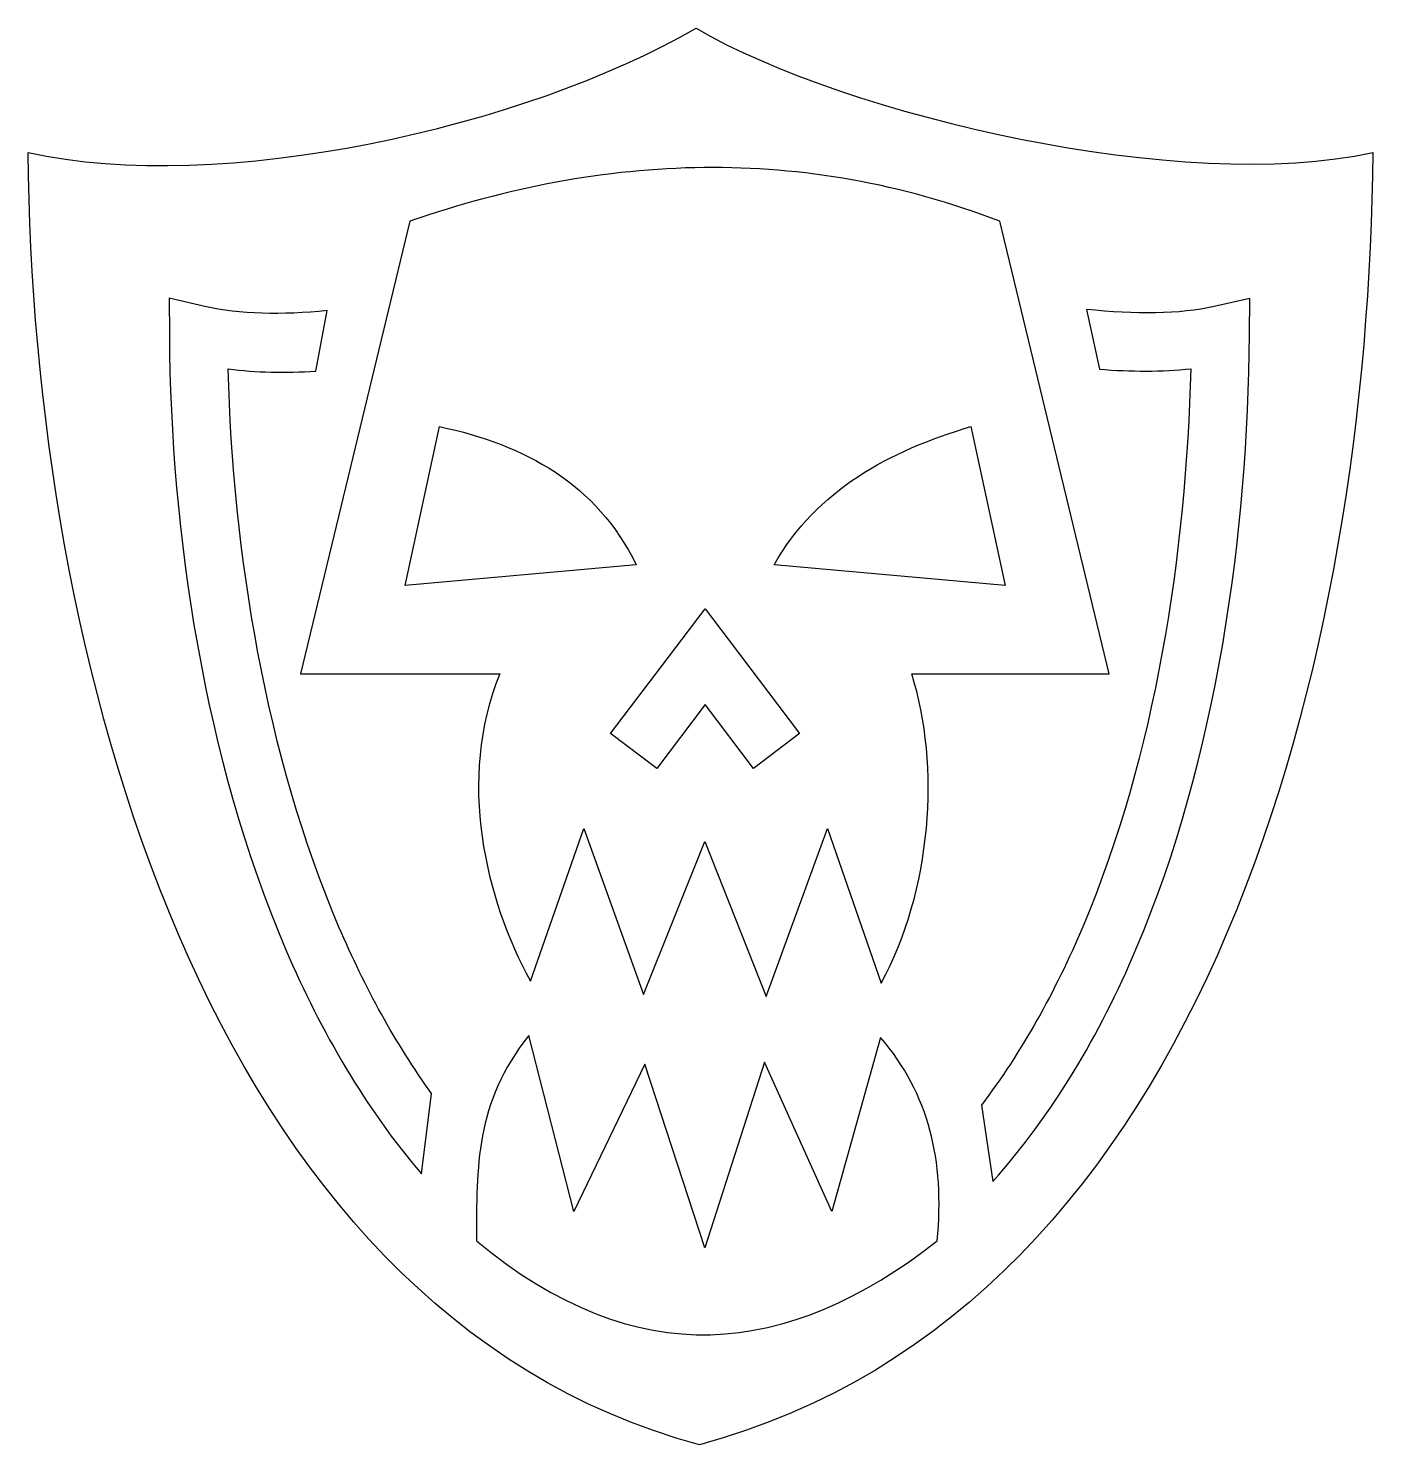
# Model space of a CAD drawing. Header units: centimetres. Extents: x -9.1 to 9.2, y -9.6 to 9.7.
import ezdxf

# ---------------------------------------------------------------- set-up
doc = ezdxf.new("R2010")
doc.units = ezdxf.units.CM
doc.header["$MEASUREMENT"] = 0
doc.layers.add('Layer 1', color=7, linetype='Continuous')

msp = doc.modelspace()

# ---------------------------------------------------------------- linework, layer by layer
at = {"layer": 'Layer 1'}
for points, knots in [([(-0.02235, 9.6525), (-2.36942, 8.29752), (-6.50289, 7.38007), (-9.11882, 7.96186), (-9.11882, 7.96186), (-9.06965, 1.21393), (-6.76205, -7.81453), (0.02374, -9.63272), (0.02374, -9.63272), (7.01198, -7.76025), (9.14298, 1.20888), (9.19654, 7.96186), (9.19654, 7.96186), (6.61282, 7.39428), (2.05405, 8.45371), (-0.02239, 9.6525), (-0.02239, 9.6525), (-0.02239, 9.6525), (-0.02235, 9.6525), (-0.02235, 9.6525)], [0, 0, 0, 0, 0.16666667, 0.16666667, 0.16666667, 0.16666667, 0.33333333, 0.33333333, 0.33333333, 0.33333333, 0.5, 0.5, 0.5, 0.5, 0.66666667, 0.66666667, 0.66666667, 0.66666667, 1, 1, 1, 1]), ([(0.0856, 7.75629), (1.42932, 7.77063), (2.77663, 7.54187), (4.11665, 7.02493), (4.11665, 7.02493), (4.11665, 7.02493), (5.60434, 0.86314), (5.60434, 0.86314), (5.60434, 0.86314), (5.60434, 0.86314), (2.91613, 0.86314), (2.91613, 0.86314), (2.91613, 0.86314), (3.31445, -0.38992), (3.18887, -2.09402), (2.49846, -3.34712), (2.49846, -3.34712), (2.49846, -3.34712), (1.7671, -1.24269), (1.7671, -1.24269), (1.7671, -1.24269), (1.7671, -1.24269), (0.93167, -3.52891), (0.93167, -3.52891), (0.93167, -3.52891), (0.93167, -3.52891), (0.0962, -1.42051), (0.0962, -1.42051), (0.0962, -1.42051), (0.0962, -1.42051), (-0.73788, -3.50255), (-0.73788, -3.50255), (-0.73788, -3.50255), (-0.73788, -3.50255), (-1.54835, -1.24264), (-1.54835, -1.24264), (-1.54835, -1.24264), (-1.54835, -1.24264), (-2.27828, -3.32068), (-2.27828, -3.32068), (-2.27828, -3.32068), (-2.8909, -2.20508), (-3.28365, -0.57883), (-2.69604, 0.86323), (-2.69604, 0.86323), (-2.69604, 0.86323), (-5.41196, 0.86322), (-5.41196, 0.86322), (-5.41196, 0.86322), (-5.41196, 0.86322), (-3.92289, 7.02489), (-3.92289, 7.02489), (-3.92289, 7.02489), (-2.59742, 7.48435), (-1.25804, 7.74187), (0.0856, 7.75625), (0.0856, 7.75625), (0.0856, 7.75625), (0.0856, 7.75629), (0.0856, 7.75629)], [0, 0, 0, 0, 0.0625, 0.0625, 0.0625, 0.0625, 0.125, 0.125, 0.125, 0.125, 0.1875, 0.1875, 0.1875, 0.1875, 0.25, 0.25, 0.25, 0.25, 0.3125, 0.3125, 0.3125, 0.3125, 0.375, 0.375, 0.375, 0.375, 0.4375, 0.4375, 0.4375, 0.4375, 0.5, 0.5, 0.5, 0.5, 0.5625, 0.5625, 0.5625, 0.5625, 0.625, 0.625, 0.625, 0.625, 0.6875, 0.6875, 0.6875, 0.6875, 0.75, 0.75, 0.75, 0.75, 0.8125, 0.8125, 0.8125, 0.8125, 0.875, 0.875, 0.875, 0.875, 1, 1, 1, 1]), ([(-7.20018, 5.97731), (-7.20018, 5.97731), (-6.71525, 5.86531), (-6.71525, 5.86531), (-6.71525, 5.86531), (-6.23917, 5.75588), (-5.66421, 5.74631), (-5.04565, 5.80864), (-5.04565, 5.80864), (-5.04565, 5.80864), (-5.20378, 4.98371), (-5.20378, 4.98371), (-5.20378, 4.98371), (-5.61534, 4.95959), (-6.01615, 4.96714), (-6.39629, 5.01407), (-6.39629, 5.01407), (-6.33093, 2.52051), (-5.88281, -0.25617), (-4.88626, -2.58409), (-4.88626, -2.58409), (-4.53344, -3.40818), (-4.11572, -4.17247), (-3.62514, -4.85062), (-3.62514, -4.85062), (-3.62514, -4.85062), (-3.76345, -5.94311), (-3.76345, -5.94311), (-3.76345, -5.94311), (-4.5191, -5.05961), (-5.1286, -4.01738), (-5.60956, -2.89382), (-5.60956, -2.89382), (-6.7271, -0.28362), (-7.1785, 2.78439), (-7.19748, 5.47779), (-7.19748, 5.47779), (-7.19748, 5.47779), (-7.20014, 5.97727), (-7.20014, 5.97727), (-7.20014, 5.97727), (-7.20014, 5.97727), (-7.20018, 5.97731), (-7.20018, 5.97731)], [0, 0, 0, 0, 0.08333333, 0.08333333, 0.08333333, 0.08333333, 0.16666667, 0.16666667, 0.16666667, 0.16666667, 0.25, 0.25, 0.25, 0.25, 0.33333333, 0.33333333, 0.33333333, 0.33333333, 0.41666667, 0.41666667, 0.41666667, 0.41666667, 0.5, 0.5, 0.5, 0.5, 0.58333333, 0.58333333, 0.58333333, 0.58333333, 0.66666667, 0.66666667, 0.66666667, 0.66666667, 0.75, 0.75, 0.75, 0.75, 0.83333333, 0.83333333, 0.83333333, 0.83333333, 1, 1, 1, 1]), ([(7.52171, 5.97604), (7.52171, 5.97604), (7.51775, 5.47787), (7.51775, 5.47787), (7.51775, 5.47787), (7.49717, 2.78599), (7.07992, -0.27186), (5.97609, -2.87797), (5.97609, -2.87797), (5.47842, -4.05277), (4.8346, -5.13931), (4.02182, -6.04984), (4.02182, -6.04984), (4.02182, -6.04984), (3.8663, -5.00871), (3.8663, -5.00871), (3.8663, -5.00871), (4.41554, -4.28823), (4.87285, -3.46431), (5.25126, -2.57098), (5.25126, -2.57098), (6.23504, -0.24862), (6.65495, 2.51996), (6.71799, 5.01799), (6.71799, 5.01799), (6.32562, 4.97498), (5.90605, 4.97624), (5.47269, 5.01141), (5.47269, 5.01141), (5.47269, 5.01141), (5.29879, 5.82576), (5.29879, 5.82576), (5.29879, 5.82576), (5.95956, 5.75407), (6.5667, 5.75854), (7.03695, 5.86531), (7.03695, 5.86531), (7.03695, 5.86531), (7.52188, 5.976), (7.52188, 5.976), (7.52188, 5.976), (7.52188, 5.976), (7.52171, 5.97604), (7.52171, 5.97604)], [0, 0, 0, 0, 0.08333333, 0.08333333, 0.08333333, 0.08333333, 0.16666667, 0.16666667, 0.16666667, 0.16666667, 0.25, 0.25, 0.25, 0.25, 0.33333333, 0.33333333, 0.33333333, 0.33333333, 0.41666667, 0.41666667, 0.41666667, 0.41666667, 0.5, 0.5, 0.5, 0.5, 0.58333333, 0.58333333, 0.58333333, 0.58333333, 0.66666667, 0.66666667, 0.66666667, 0.66666667, 0.75, 0.75, 0.75, 0.75, 0.83333333, 0.83333333, 0.83333333, 0.83333333, 1, 1, 1, 1]), ([(-3.51702, 4.23), (-3.51702, 4.23), (-3.98618, 2.06754), (-3.98618, 2.06754), (-3.98618, 2.06754), (-3.98618, 2.06754), (-0.83682, 2.34825), (-0.83682, 2.34825), (-0.83682, 2.34825), (-1.37594, 3.44778), (-2.34154, 3.97905), (-3.5171, 4.23), (-3.5171, 4.23), (-3.5171, 4.23), (-3.51702, 4.23), (-3.51702, 4.23)], [0, 0, 0, 0, 0.2, 0.2, 0.2, 0.2, 0.4, 0.4, 0.4, 0.4, 0.6, 0.6, 0.6, 0.6, 1, 1, 1, 1]), ([(3.72132, 4.23), (2.6026, 3.89573), (1.63042, 3.37053), (1.041, 2.34825), (1.041, 2.34825), (1.041, 2.34825), (4.19044, 2.06754), (4.19044, 2.06754), (4.19044, 2.06754), (4.19044, 2.06754), (3.72132, 4.23), (3.72132, 4.23)], [0, 0, 0, 0, 0.25, 0.25, 0.25, 0.25, 0.5, 0.5, 0.5, 0.5, 1, 1, 1, 1]), ([(0.10146, 1.74997), (0.10146, 1.74997), (-0.21214, 1.33487), (-0.21214, 1.33487), (-0.21214, 1.33487), (-0.21214, 1.33487), (-1.18601, 0.05001), (-1.18601, 0.05001), (-1.18601, 0.05001), (-1.18601, 0.05001), (-0.55745, -0.42564), (-0.55745, -0.42564), (-0.55745, -0.42564), (-0.55745, -0.42564), (0.10147, 0.44407), (0.10147, 0.44407), (0.10147, 0.44407), (0.10147, 0.44407), (0.76034, -0.4256), (0.76034, -0.4256), (0.76034, -0.4256), (0.76034, -0.4256), (1.38898, 0.05005), (1.38898, 0.05005), (1.38898, 0.05005), (1.38898, 0.05005), (0.41646, 1.33491), (0.41646, 1.33491), (0.41646, 1.33491), (0.41646, 1.33491), (0.10147, 1.75001), (0.10147, 1.75001), (0.10147, 1.75001), (0.10147, 1.75001), (0.10146, 1.74997), (0.10146, 1.74997)], [0, 0, 0, 0, 0.1, 0.1, 0.1, 0.1, 0.2, 0.2, 0.2, 0.2, 0.3, 0.3, 0.3, 0.3, 0.4, 0.4, 0.4, 0.4, 0.5, 0.5, 0.5, 0.5, 0.6, 0.6, 0.6, 0.6, 0.7, 0.7, 0.7, 0.7, 0.8, 0.8, 0.8, 0.8, 1, 1, 1, 1]), ([(-2.29942, -4.05993), (-2.29942, -4.05993), (-1.68798, -6.45566), (-1.68798, -6.45566), (-1.68798, -6.45566), (-1.68798, -6.45566), (-0.71947, -4.45002), (-0.71947, -4.45002), (-0.71947, -4.45002), (-0.71947, -4.45002), (0.09619, -6.95248), (0.09619, -6.95248), (0.09619, -6.95248), (0.09619, -6.95248), (0.91193, -4.42502), (0.91193, -4.42502), (0.91193, -4.42502), (0.91193, -4.42502), (1.82782, -6.4557), (1.82782, -6.4557), (1.82782, -6.4557), (1.82782, -6.4557), (2.49323, -4.08637), (2.49323, -4.08637), (2.49323, -4.08637), (3.15046, -4.86192), (3.36822, -5.75437), (3.26406, -6.85891), (3.26406, -6.85891), (1.21301, -8.45362), (-0.82412, -8.66775), (-3.01496, -6.85891), (-3.01496, -6.85891), (-3.00509, -5.84169), (-3.04153, -4.99268), (-2.29937, -4.06001), (-2.29937, -4.06001), (-2.29937, -4.06001), (-2.29942, -4.05993), (-2.29942, -4.05993)], [0, 0, 0, 0, 0.09090909, 0.09090909, 0.09090909, 0.09090909, 0.18181818, 0.18181818, 0.18181818, 0.18181818, 0.27272727, 0.27272727, 0.27272727, 0.27272727, 0.36363636, 0.36363636, 0.36363636, 0.36363636, 0.45454545, 0.45454545, 0.45454545, 0.45454545, 0.54545455, 0.54545455, 0.54545455, 0.54545455, 0.63636364, 0.63636364, 0.63636364, 0.63636364, 0.72727273, 0.72727273, 0.72727273, 0.72727273, 0.81818182, 0.81818182, 0.81818182, 0.81818182, 1, 1, 1, 1])]:
    msp.add_open_spline(points, degree=3, knots=knots, dxfattribs=at)

doc.saveas('drawing.dxf')
